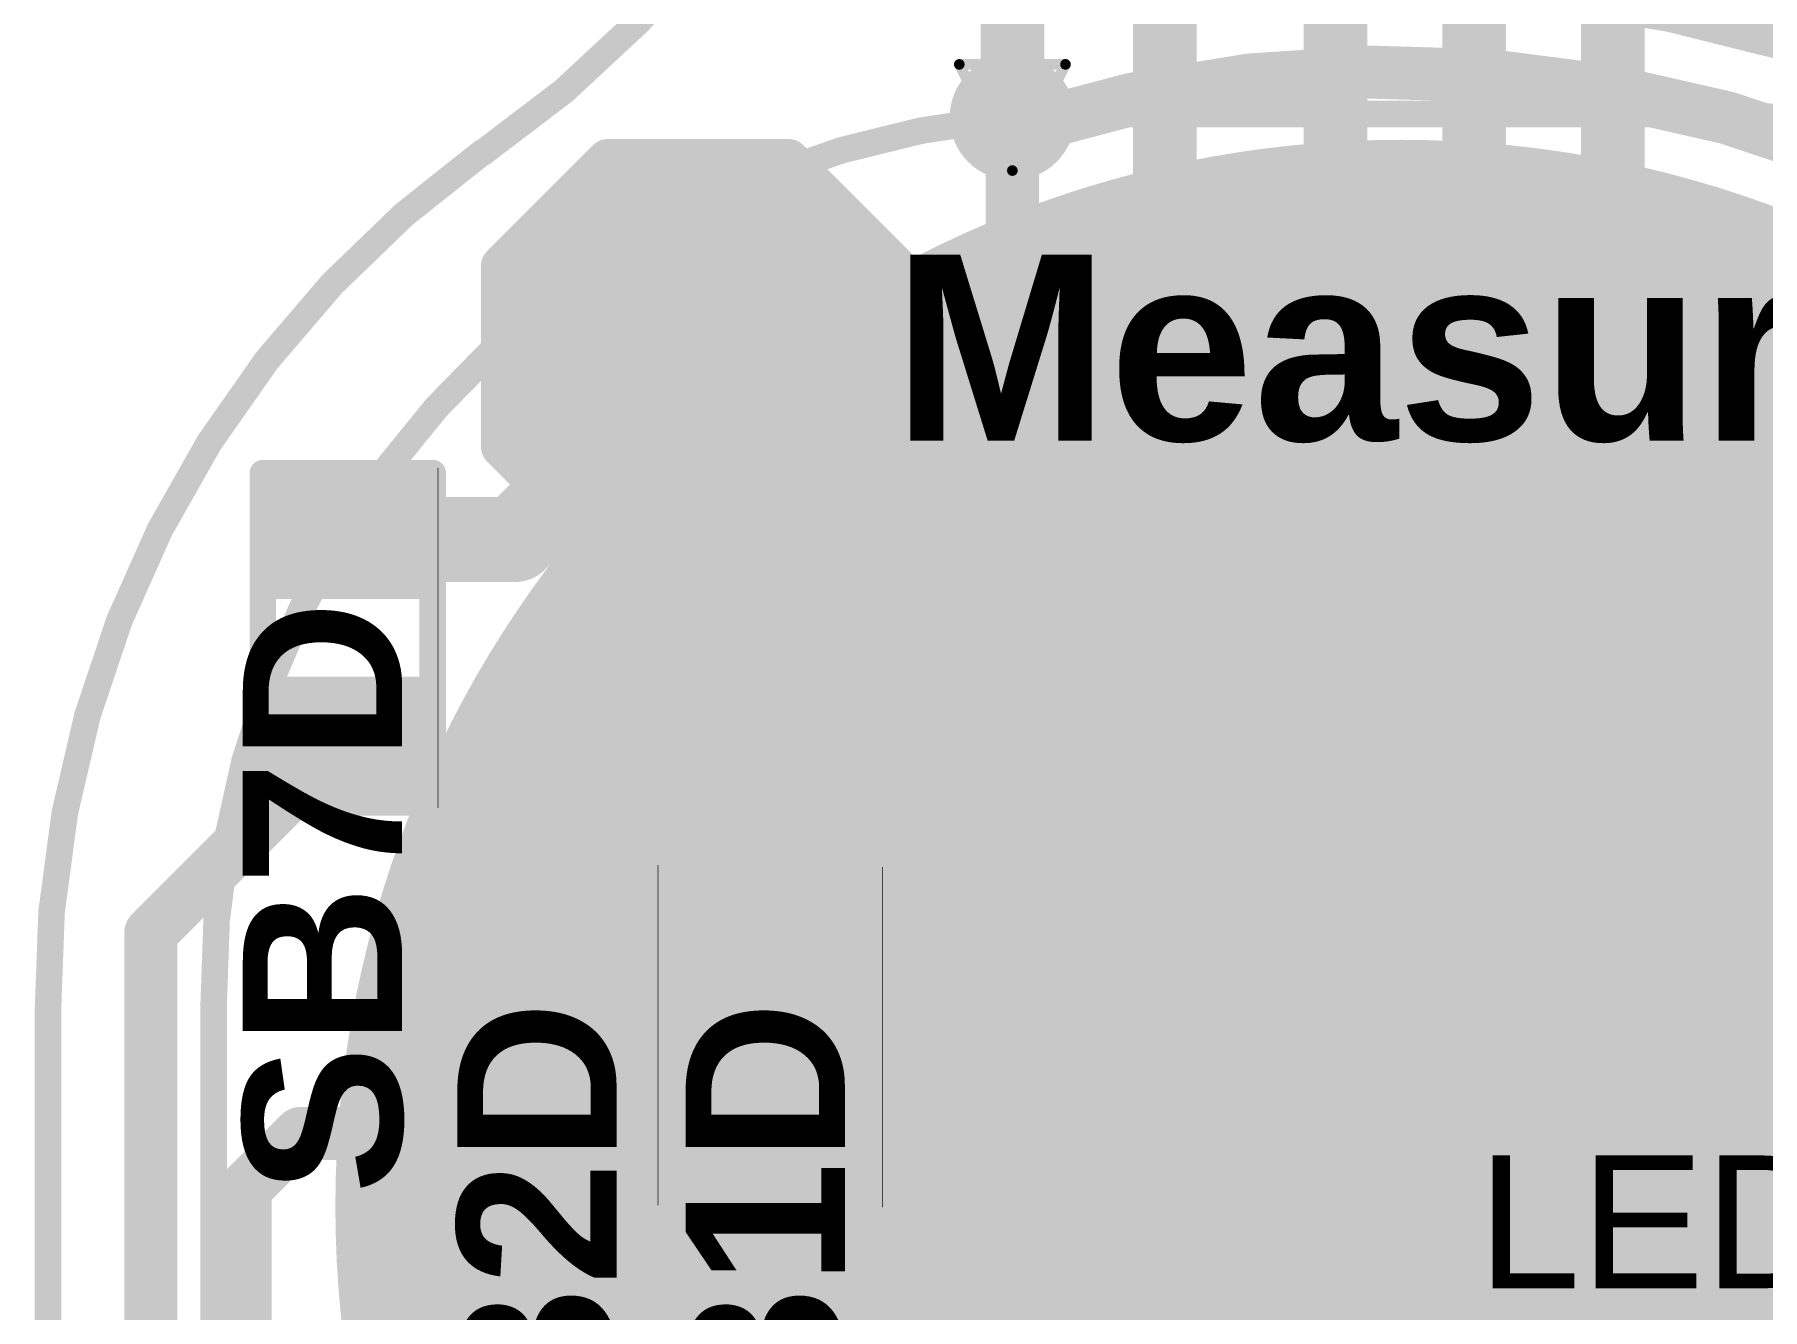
# Model space of a CAD drawing. Header units: inches. Extents: x -4.2 to 12.6, y -6.1 to 3.
# Drawn here: x -0.1086 to 0.2168, y -4.4793 to -4.2392 of the extents above; entities that cross this region are included whole.
import ezdxf

# ---------------------------------------------------------------- set-up
doc = ezdxf.new("R2010")
doc.units = ezdxf.units.IN
doc.header["$MEASUREMENT"] = 0
for name, color, linetype in [('Board Outline', 216, 'Continuous'), ('Bottom Layer', 5, 'Continuous'), ('Bottom Overlay', 54, 'Continuous'), ('Bottom Paste', 16, 'Continuous'), ('Drill Drawing', 1, 'Continuous'), ('Flex_Ribbon Bottom Coverlay', 6, 'Continuous'), ('Flex_Ribbon Top Overlay', 2, 'Continuous'), ('Top Layer', 1, 'Continuous'), ('Top Paste', 8, 'Continuous'), ('Top Solder', 216, 'Continuous'), ('Via Holes', 16, 'Continuous')]:
    doc.layers.add(name, color=color, linetype=linetype)
doc.styles.add('Arial', font='', dxfattribs={"height": 0.2})
doc.styles.add('Arial_Bold', font='', dxfattribs={"height": 0.2})
doc.styles.get('Arial').set_extended_font_data('Arial')
doc.styles.get('Arial_Bold').set_extended_font_data('Arial', bold=True)

# ---------------------------------------------------------------- blocks, each defined once
blk = doc.blocks.new('S______B______0402_60')
at = {"layer": 'Top Layer'}
for points in [[(-0.0275, -0.0125), (-0.0275, 0.0125), (-0.0095, 0.0125), (-0.0095, -0.0125)], [(0.0095, -0.0125), (0.0095, 0.0125), (0.0275, 0.0125), (0.0275, -0.0125)]]:
    blk.add_hatch(color=1, dxfattribs=at).paths.add_polyline_path(points)
at = {"layer": 'Top Paste'}
for points in [[(-0.0275, -0.0125), (-0.0275, 0.0125), (-0.0095, 0.0125), (-0.0095, -0.0125)], [(0.0095, -0.0125), (0.0095, 0.0125), (0.0275, 0.0125), (0.0275, -0.0125)]]:
    blk.add_hatch(color=8, dxfattribs=at).paths.add_polyline_path(points)
at = {"layer": 'Top Solder'}
for points in [[(-0.02967, -0.01467), (-0.02967, 0.01467), (-0.00733, 0.01467), (-0.00733, -0.01467)], [(-0.02967, -0.01467), (-0.02967, 0.01467), (-0.00733, 0.01467), (-0.00733, -0.01467)], [(0.00733, -0.01467), (0.00733, 0.01467), (0.02967, 0.01467), (0.02967, -0.01467)], [(0.00733, -0.01467), (0.00733, 0.01467), (0.02967, 0.01467), (0.02967, -0.01467)]]:
    blk.add_hatch(color=216, dxfattribs=at).paths.add_polyline_path(points)
at = {"layer": 'Flex_Ribbon Top Overlay'}
for points in [[(-0.031, 0.016, 0.005, 0.005, 0), (-0.031, -0.016, 0.005, 0.005, 0)], [(-0.031, 0.016, 0.005, 0.005, 0), (0.031, 0.016, 0.005, 0.005, 0)], [(0.031, 0.016, 0.005, 0.005, 0), (0.031, -0.016, 0.005, 0.005, 0)], [(-0.031, -0.016, 0.005, 0.005, 0), (0.031, -0.016, 0.005, 0.005, 0)], [(-0.032, -0.017, 0.000127, 0.000127, 0), (0.032, -0.017, 0.000127, 0.000127, 0)]]:
    blk.add_lwpolyline(points, format="xyseb", dxfattribs=at)
for points in [[(-0.03225, 0.016, 0.0025, 0.0025, 1), (-0.02975, 0.016, 0.0025, 0.0025, 1)], [(-0.03225, 0.016, 0.0025, 0.0025, 1), (-0.02975, 0.016, 0.0025, 0.0025, 1)], [(0.02975, 0.016, 0.0025, 0.0025, 1), (0.03225, 0.016, 0.0025, 0.0025, 1)], [(0.02975, 0.016, 0.0025, 0.0025, 1), (0.03225, 0.016, 0.0025, 0.0025, 1)], [(-0.03225, -0.016, 0.0025, 0.0025, 1), (-0.02975, -0.016, 0.0025, 0.0025, 1)], [(-0.03225, -0.016, 0.0025, 0.0025, 1), (-0.02975, -0.016, 0.0025, 0.0025, 1)], [(0.02975, -0.016, 0.0025, 0.0025, 1), (0.03225, -0.016, 0.0025, 0.0025, 1)], [(0.02975, -0.016, 0.0025, 0.0025, 1), (0.03225, -0.016, 0.0025, 0.0025, 1)], [(-0.03203, -0.017, 0.0000635, 0.0000635, 1), (-0.03197, -0.017, 0.0000635, 0.0000635, 1)], [(0.03197, -0.017, 0.0000635, 0.0000635, 1), (0.03203, -0.017, 0.0000635, 0.0000635, 1)]]:
    blk.add_lwpolyline(points, format="xyseb", close=True, dxfattribs=at)
blk = doc.blocks.new('S______B______0402_95')
at = {"layer": 'Top Layer'}
for points in [[(-0.0275, -0.0125), (-0.0275, 0.0125), (-0.0095, 0.0125), (-0.0095, -0.0125)], [(0.0095, -0.0125), (0.0095, 0.0125), (0.0275, 0.0125), (0.0275, -0.0125)]]:
    blk.add_hatch(color=1, dxfattribs=at).paths.add_polyline_path(points)
at = {"layer": 'Top Paste'}
for points in [[(-0.0275, -0.0125), (-0.0275, 0.0125), (-0.0095, 0.0125), (-0.0095, -0.0125)], [(0.0095, -0.0125), (0.0095, 0.0125), (0.0275, 0.0125), (0.0275, -0.0125)]]:
    blk.add_hatch(color=8, dxfattribs=at).paths.add_polyline_path(points)
at = {"layer": 'Top Solder'}
for points in [[(-0.02967, -0.01467), (-0.02967, 0.01467), (-0.00733, 0.01467), (-0.00733, -0.01467)], [(-0.02967, -0.01467), (-0.02967, 0.01467), (-0.00733, 0.01467), (-0.00733, -0.01467)], [(0.00733, -0.01467), (0.00733, 0.01467), (0.02967, 0.01467), (0.02967, -0.01467)], [(0.00733, -0.01467), (0.00733, 0.01467), (0.02967, 0.01467), (0.02967, -0.01467)]]:
    blk.add_hatch(color=216, dxfattribs=at).paths.add_polyline_path(points)
at = {"layer": 'Flex_Ribbon Top Overlay'}
for points in [[(-0.031, 0.016, 0.005, 0.005, 0), (-0.031, -0.016, 0.005, 0.005, 0)], [(-0.031, 0.016, 0.005, 0.005, 0), (0.031, 0.016, 0.005, 0.005, 0)], [(0.031, 0.016, 0.005, 0.005, 0), (0.031, -0.016, 0.005, 0.005, 0)], [(-0.031, -0.016, 0.005, 0.005, 0), (0.031, -0.016, 0.005, 0.005, 0)], [(-0.032, -0.017, 0.000127, 0.000127, 0), (0.032, -0.017, 0.000127, 0.000127, 0)]]:
    blk.add_lwpolyline(points, format="xyseb", dxfattribs=at)
for points in [[(-0.03225, 0.016, 0.0025, 0.0025, 1), (-0.02975, 0.016, 0.0025, 0.0025, 1)], [(-0.03225, 0.016, 0.0025, 0.0025, 1), (-0.02975, 0.016, 0.0025, 0.0025, 1)], [(0.02975, 0.016, 0.0025, 0.0025, 1), (0.03225, 0.016, 0.0025, 0.0025, 1)], [(0.02975, 0.016, 0.0025, 0.0025, 1), (0.03225, 0.016, 0.0025, 0.0025, 1)], [(-0.03225, -0.016, 0.0025, 0.0025, 1), (-0.02975, -0.016, 0.0025, 0.0025, 1)], [(-0.03225, -0.016, 0.0025, 0.0025, 1), (-0.02975, -0.016, 0.0025, 0.0025, 1)], [(0.02975, -0.016, 0.0025, 0.0025, 1), (0.03225, -0.016, 0.0025, 0.0025, 1)], [(0.02975, -0.016, 0.0025, 0.0025, 1), (0.03225, -0.016, 0.0025, 0.0025, 1)], [(-0.03203, -0.017, 0.0000635, 0.0000635, 1), (-0.03197, -0.017, 0.0000635, 0.0000635, 1)], [(0.03197, -0.017, 0.0000635, 0.0000635, 1), (0.03203, -0.017, 0.0000635, 0.0000635, 1)]]:
    blk.add_lwpolyline(points, format="xyseb", close=True, dxfattribs=at)
blk = doc.blocks.new('S______B______0402_102')
at = {"layer": 'Top Layer'}
for points in [[(-0.0275, -0.0125), (-0.0275, 0.0125), (-0.0095, 0.0125), (-0.0095, -0.0125)], [(0.0095, -0.0125), (0.0095, 0.0125), (0.0275, 0.0125), (0.0275, -0.0125)]]:
    blk.add_hatch(color=1, dxfattribs=at).paths.add_polyline_path(points)
at = {"layer": 'Top Paste'}
for points in [[(-0.0275, -0.0125), (-0.0275, 0.0125), (-0.0095, 0.0125), (-0.0095, -0.0125)], [(0.0095, -0.0125), (0.0095, 0.0125), (0.0275, 0.0125), (0.0275, -0.0125)]]:
    blk.add_hatch(color=8, dxfattribs=at).paths.add_polyline_path(points)
at = {"layer": 'Top Solder'}
for points in [[(-0.02967, -0.01467), (-0.02967, 0.01467), (-0.00733, 0.01467), (-0.00733, -0.01467)], [(-0.02967, -0.01467), (-0.02967, 0.01467), (-0.00733, 0.01467), (-0.00733, -0.01467)], [(0.00733, -0.01467), (0.00733, 0.01467), (0.02967, 0.01467), (0.02967, -0.01467)], [(0.00733, -0.01467), (0.00733, 0.01467), (0.02967, 0.01467), (0.02967, -0.01467)]]:
    blk.add_hatch(color=216, dxfattribs=at).paths.add_polyline_path(points)
at = {"layer": 'Flex_Ribbon Top Overlay'}
for points in [[(-0.031, 0.016, 0.005, 0.005, 0), (-0.031, -0.016, 0.005, 0.005, 0)], [(-0.031, 0.016, 0.005, 0.005, 0), (0.031, 0.016, 0.005, 0.005, 0)], [(0.031, 0.016, 0.005, 0.005, 0), (0.031, -0.016, 0.005, 0.005, 0)], [(-0.031, -0.016, 0.005, 0.005, 0), (0.031, -0.016, 0.005, 0.005, 0)], [(-0.032, -0.017, 0.000127, 0.000127, 0), (0.032, -0.017, 0.000127, 0.000127, 0)]]:
    blk.add_lwpolyline(points, format="xyseb", dxfattribs=at)
for points in [[(-0.03225, 0.016, 0.0025, 0.0025, 1), (-0.02975, 0.016, 0.0025, 0.0025, 1)], [(-0.03225, 0.016, 0.0025, 0.0025, 1), (-0.02975, 0.016, 0.0025, 0.0025, 1)], [(0.02975, 0.016, 0.0025, 0.0025, 1), (0.03225, 0.016, 0.0025, 0.0025, 1)], [(0.02975, 0.016, 0.0025, 0.0025, 1), (0.03225, 0.016, 0.0025, 0.0025, 1)], [(-0.03225, -0.016, 0.0025, 0.0025, 1), (-0.02975, -0.016, 0.0025, 0.0025, 1)], [(-0.03225, -0.016, 0.0025, 0.0025, 1), (-0.02975, -0.016, 0.0025, 0.0025, 1)], [(0.02975, -0.016, 0.0025, 0.0025, 1), (0.03225, -0.016, 0.0025, 0.0025, 1)], [(0.02975, -0.016, 0.0025, 0.0025, 1), (0.03225, -0.016, 0.0025, 0.0025, 1)], [(-0.03203, -0.017, 0.0000635, 0.0000635, 1), (-0.03197, -0.017, 0.0000635, 0.0000635, 1)], [(0.03197, -0.017, 0.0000635, 0.0000635, 1), (0.03203, -0.017, 0.0000635, 0.0000635, 1)]]:
    blk.add_lwpolyline(points, format="xyseb", close=True, dxfattribs=at)
blk = doc.blocks.new('T__________186')
at = {"layer": 'Top Layer'}
blk.add_hatch(color=1, dxfattribs=at).paths.add_polyline_path([(0.015, 0.03), (-0.015, 0.03), (-0.03, 0.015), (-0.03, -0.015), (-0.015, -0.03), (0.015, -0.03), (0.03, -0.015), (0.03, 0.015)])
at = {"layer": 'Top Paste'}
blk.add_hatch(color=8, dxfattribs=at).paths.add_polyline_path([(0.015, 0.03), (-0.015, 0.03), (-0.03, 0.015), (-0.03, -0.015), (-0.015, -0.03), (0.015, -0.03), (0.03, -0.015), (0.03, 0.015)])
at = {"layer": 'Top Solder'}
blk.add_hatch(color=216, dxfattribs=at).paths.add_polyline_path([(0.017, 0.034), (-0.017, 0.034), (-0.034, 0.017), (-0.034, -0.017), (-0.017, -0.034), (0.017, -0.034), (0.034, -0.017), (0.034, 0.017)])
blk.add_hatch(color=216, dxfattribs=at).paths.add_polyline_path([(0.017, 0.034), (-0.017, 0.034), (-0.034, 0.017), (-0.034, -0.017), (-0.017, -0.034), (0.017, -0.034), (0.034, -0.017), (0.034, 0.017)])
at = {"layer": 'Flex_Ribbon Top Overlay'}
for points in [[(-0.017, 0.037, 0.00787, 0.00787, 0), (-0.037, 0.017, 0.00787, 0.00787, 0)], [(0.017, 0.037, 0.00787, 0.00787, 0), (-0.017, 0.037, 0.00787, 0.00787, 0)], [(0.017, 0.037, 0.00787, 0.00787, 0), (-0.017, 0.037, 0.00787, 0.00787, 0)], [(0.037, 0.017, 0.00787, 0.00787, 0), (0.017, 0.037, 0.00787, 0.00787, 0)], [(-0.037, 0.017, 0.00787, 0.00787, 0), (-0.037, -0.017, 0.00787, 0.00787, 0)], [(0.037, 0.017, 0.00787, 0.00787, 0), (0.037, -0.017, 0.00787, 0.00787, 0)], [(-0.017, -0.037, 0.00787, 0.00787, 0), (-0.037, -0.017, 0.00787, 0.00787, 0)], [(0.037, -0.017, 0.00787, 0.00787, 0), (0.017, -0.037, 0.00787, 0.00787, 0)], [(0.017, -0.037, 0.00787, 0.00787, 0), (-0.017, -0.037, 0.00787, 0.00787, 0)], [(0.017, -0.037, 0.00787, 0.00787, 0), (-0.017, -0.037, 0.00787, 0.00787, 0)]]:
    blk.add_lwpolyline(points, format="xyseb", dxfattribs=at)
for points in [[(-0.01897, 0.037, 0.00394, 0.00394, 1), (-0.01503, 0.037, 0.00394, 0.00394, 1)], [(-0.01897, 0.037, 0.00394, 0.00394, 1), (-0.01503, 0.037, 0.00394, 0.00394, 1)], [(-0.01897, 0.037, 0.00394, 0.00394, 1), (-0.01503, 0.037, 0.00394, 0.00394, 1)], [(0.01503, 0.037, 0.00394, 0.00394, 1), (0.01897, 0.037, 0.00394, 0.00394, 1)], [(0.01503, 0.037, 0.00394, 0.00394, 1), (0.01897, 0.037, 0.00394, 0.00394, 1)], [(0.01503, 0.037, 0.00394, 0.00394, 1), (0.01897, 0.037, 0.00394, 0.00394, 1)], [(-0.03897, 0.017, 0.00394, 0.00394, 1), (-0.03503, 0.017, 0.00394, 0.00394, 1)], [(-0.03897, 0.017, 0.00394, 0.00394, 1), (-0.03503, 0.017, 0.00394, 0.00394, 1)], [(0.03503, 0.017, 0.00394, 0.00394, 1), (0.03897, 0.017, 0.00394, 0.00394, 1)], [(0.03503, 0.017, 0.00394, 0.00394, 1), (0.03897, 0.017, 0.00394, 0.00394, 1)], [(-0.03897, -0.017, 0.00394, 0.00394, 1), (-0.03503, -0.017, 0.00394, 0.00394, 1)], [(-0.03897, -0.017, 0.00394, 0.00394, 1), (-0.03503, -0.017, 0.00394, 0.00394, 1)], [(0.03503, -0.017, 0.00394, 0.00394, 1), (0.03897, -0.017, 0.00394, 0.00394, 1)], [(0.03503, -0.017, 0.00394, 0.00394, 1), (0.03897, -0.017, 0.00394, 0.00394, 1)], [(-0.01897, -0.037, 0.00394, 0.00394, 1), (-0.01503, -0.037, 0.00394, 0.00394, 1)], [(-0.01897, -0.037, 0.00394, 0.00394, 1), (-0.01503, -0.037, 0.00394, 0.00394, 1)], [(-0.01897, -0.037, 0.00394, 0.00394, 1), (-0.01503, -0.037, 0.00394, 0.00394, 1)], [(0.01503, -0.037, 0.00394, 0.00394, 1), (0.01897, -0.037, 0.00394, 0.00394, 1)], [(0.01503, -0.037, 0.00394, 0.00394, 1), (0.01897, -0.037, 0.00394, 0.00394, 1)], [(0.01503, -0.037, 0.00394, 0.00394, 1), (0.01897, -0.037, 0.00394, 0.00394, 1)]]:
    blk.add_lwpolyline(points, format="xyseb", close=True, dxfattribs=at)
blk = doc.blocks.new('_EMG________B_200')
at = {"layer": 'Bottom Layer'}
h = blk.add_hatch(color=5, dxfattribs=at)
edge = h.paths.add_edge_path()
edge.add_arc((0, 0.3932), 0.19685, 0, 360)
at = {"layer": 'Bottom Paste'}
h = blk.add_hatch(color=16, dxfattribs=at)
edge = h.paths.add_edge_path()
edge.add_arc((0, 0.3932), 0.19685, 0, 360)
at = {"layer": 'Flex_Ribbon Bottom Coverlay'}
h = blk.add_hatch(color=6, dxfattribs=at)
edge = h.paths.add_edge_path()
edge.add_arc((0, 0.3932), 0.20085, 0, 360)
h = blk.add_hatch(color=6, dxfattribs=at)
edge = h.paths.add_edge_path()
edge.add_arc((0, 0.3932), 0.20085, 0, 360)
at = {"layer": 'Bottom Overlay'}
for points in [[(-0.22375, 0.43172, 0.005, 0.005, -0.414214), (-0.06026, 0.59892, 0.005, 0.005, 0)], [(-0.06026, 0.59892, 0.005, 0.005, 0), (0.06026, 0.59892, 0.005, 0.005, 0)], [(0.06026, 0.59892, 0.005, 0.005, -0.414214), (0.22375, 0.43172, 0.005, 0.005, 0)], [(-0.22375, -0.43172, 0.005, 0.005, 0), (-0.22375, 0.43172, 0.005, 0.005, 0)]]:
    blk.add_lwpolyline(points, format="xyseb", dxfattribs=at)
for points in [[(-0.06151, 0.59892, 0.0025, 0.0025, 1), (-0.05901, 0.59892, 0.0025, 0.0025, 1)], [(-0.06151, 0.59892, 0.0025, 0.0025, 1), (-0.05901, 0.59892, 0.0025, 0.0025, 1)], [(0.05901, 0.59892, 0.0025, 0.0025, 1), (0.06151, 0.59892, 0.0025, 0.0025, 1)], [(0.05901, 0.59892, 0.0025, 0.0025, 1), (0.06151, 0.59892, 0.0025, 0.0025, 1)], [(-0.225, 0.43172, 0.0025, 0.0025, 1), (-0.2225, 0.43172, 0.0025, 0.0025, 1)], [(-0.225, 0.43172, 0.0025, 0.0025, 1), (-0.2225, 0.43172, 0.0025, 0.0025, 1)]]:
    blk.add_lwpolyline(points, format="xyseb", close=True, dxfattribs=at)

msp = doc.modelspace()

# ---------------------------------------------------------------- hatches: boundary and pattern name
at = {"layer": 'Bottom Layer'}
h = msp.add_hatch(color=5, dxfattribs=at)
edge = h.paths.add_edge_path()
edge.add_arc((0.07552, -4.25479), 0.01181, 0, 360)
at = {"layer": 'Top Layer'}
h = msp.add_hatch(color=1, dxfattribs=at)
edge = h.paths.add_edge_path()
edge.add_arc((0.07552, -4.25479), 0.01181, 0, 360)
msp.add_hatch(color=1, dxfattribs=at).paths.add_polyline_path([(-0.02037, -4.41828), (0.04685, -4.41828), (0.04685, -4.39992), (-0.02037, -4.39992)])
at = {"layer": 'Via Holes'}
h = msp.add_hatch(color=7, dxfattribs=at)
edge = h.paths.add_edge_path()
edge.add_arc((0.07552, -4.25479), 0.00591, 0, 360)

# ---------------------------------------------------------------- linework, layer by layer
at = {"layer": 'Board Outline'}
for points in [[(0.06111, -4.09701, 0.005, 0.005, -0.250069), (-0.02427, -4.26147, 0.005, 0.005, 0)], [(-0.10613, -4.42332, 0.005, 0.005, -0.244175), (-0.02433, -4.26138, 0.005, 0.005, 0)], [(-0.10614, -5.28378, 0.005, 0.005, 0), (-0.10613, -4.42332, 0.005, 0.005, 0)]]:
    msp.add_lwpolyline(points, format="xyseb", dxfattribs=at)
for points in [[(-0.02558, -4.26138, 0.0025, 0.0025, 1), (-0.02308, -4.26138, 0.0025, 0.0025, 1)], [(-0.02552, -4.26147, 0.0025, 0.0025, 1), (-0.02302, -4.26147, 0.0025, 0.0025, 1)], [(-0.10738, -4.42332, 0.0025, 0.0025, 1), (-0.10488, -4.42332, 0.0025, 0.0025, 1)], [(-0.10738, -4.42332, 0.0025, 0.0025, 1), (-0.10488, -4.42332, 0.0025, 0.0025, 1)]]:
    msp.add_lwpolyline(points, format="xyseb", close=True, dxfattribs=at)
at = {"layer": 'Bottom Layer'}
for points in [[(0.10502, -4.23122, 0.01, 0.01, -0.153831), (0.26681, -4.25681, 0.01, 0.01, 0)], [(0.076, -4.2572, 0.01, 0.01, -0.246288), (0.29064, -4.2953, 0.01, 0.01, 0)], [(0.14886, -4.45985, 0.022, 0.022, 0), (0.19479, -4.50578, 0.022, 0.022, 0)]]:
    msp.add_lwpolyline(points, format="xyseb", dxfattribs=at)
for points in [[(0.0735, -4.2572, 0.005, 0.005, 1), (0.0785, -4.2572, 0.005, 0.005, 1)], [(0.14336, -4.45985, 0.011, 0.011, 1), (0.15436, -4.45985, 0.011, 0.011, 1)]]:
    msp.add_lwpolyline(points, format="xyseb", close=True, dxfattribs=at)
at = {"layer": 'Drill Drawing'}
for points in [[(0.06552, -4.24479, 0.002, 0.002, 0), (0.08552, -4.24479, 0.002, 0.002, 0)], [(0.06552, -4.24479, 0.002, 0.002, 0), (0.07552, -4.26479, 0.002, 0.002, 0)], [(0.07552, -4.26479, 0.002, 0.002, 0), (0.08552, -4.24479, 0.002, 0.002, 0)]]:
    msp.add_lwpolyline(points, format="xyseb", dxfattribs=at)
for points in [[(0.06502, -4.24479, 0.001, 0.001, 1), (0.06602, -4.24479, 0.001, 0.001, 1)], [(0.06502, -4.24479, 0.001, 0.001, 1), (0.06602, -4.24479, 0.001, 0.001, 1)], [(0.08502, -4.24479, 0.001, 0.001, 1), (0.08602, -4.24479, 0.001, 0.001, 1)], [(0.08502, -4.24479, 0.001, 0.001, 1), (0.08602, -4.24479, 0.001, 0.001, 1)], [(0.07502, -4.26479, 0.001, 0.001, 1), (0.07602, -4.26479, 0.001, 0.001, 1)], [(0.07502, -4.26479, 0.001, 0.001, 1), (0.07602, -4.26479, 0.001, 0.001, 1)]]:
    msp.add_lwpolyline(points, format="xyseb", close=True, dxfattribs=at)
at = {"layer": 'Top Layer'}
for points in [[(0.1625, -4.46577, 0.012, 0.012, 0), (0.1625, -0.57121, 0.012, 0.012, 0)], [(0.18862, -4.46624, 0.012, 0.012, 0), (0.18862, -0.5724, 0.012, 0.012, 0)], [(0.13636, -4.38302, 0.012, 0.012, 0), (0.13636, -4.18384, 0.012, 0.012, 0)], [(0.10424, -4.3719, 0.012, 0.012, 0), (0.10424, -4.226, 0.012, 0.012, 0)], [(0.07552, -4.25479, 0.012, 0.012, 0), (0.07552, -4.23132, 0.012, 0.012, 0)], [(0.07552, -4.28528, 0.01, 0.01, 0), (0.07552, -4.25479, 0.01, 0.01, 0)], [(0.07552, -4.28528, 0.01, 0.01, -0.414214), (0.06212, -4.29868, 0.01, 0.01, 0)], [(-0.01815, -4.33428, 0.016, 0.016, 0), (0.01635, -4.29978, 0.016, 0.016, 0)], [(0.01635, -4.29978, 0.01, 0.01, 0), (0.04135, -4.29868, 0.01, 0.01, 0)], [(0.04135, -4.29868, 0.01, 0.01, 0), (0.06212, -4.29868, 0.01, 0.01, 0)], [(-0.04965, -4.33428, 0.016, 0.016, 0), (-0.01815, -4.33428, 0.016, 0.016, 0)], [(-0.08676, -4.40839, 0.01, 0.01, 0), (-0.04965, -4.37128, 0.01, 0.01, 0)], [(0.10424, -4.3719, 0.012, 0.012, -0.414214), (0.06665, -4.4095, 0.012, 0.012, 0)], [(0.13636, -4.38302, 0.012, 0.012, -0.414214), (0.07288, -4.4465, 0.012, 0.012, 0)], [(-0.08676, -4.95798, 0.01, 0.01, 0), (-0.08676, -4.40839, 0.01, 0.01, 0)], [(0.03124, -4.4095, 0.012, 0.012, 0), (0.06665, -4.4095, 0.012, 0.012, 0)], [(-0.06896, -4.45652, 0.01, 0.01, 0), (-0.05857, -4.44613, 0.01, 0.01, 0)], [(-0.05857, -4.44613, 0.01, 0.01, 0), (-0.01098, -4.44613, 0.01, 0.01, 0)], [(0.03124, -4.4465, 0.012, 0.012, 0), (0.07288, -4.4465, 0.012, 0.012, 0)], [(-0.06896, -4.58692, 0.01, 0.01, 0), (-0.06896, -4.45652, 0.01, 0.01, 0)], [(0.1625, -4.46577, 0.012, 0.012, -0.384329), (0.11588, -4.50782, 0.012, 0.012, 0)], [(0.18862, -4.46624, 0.012, 0.012, -0.414214), (0.12287, -4.532, 0.012, 0.012, 0)]]:
    msp.add_lwpolyline(points, format="xyseb", dxfattribs=at)
for points in [[(0.07252, -4.25479, 0.006, 0.006, 1), (0.07852, -4.25479, 0.006, 0.006, 1)], [(0.07302, -4.25479, 0.005, 0.005, 1), (0.07802, -4.25479, 0.005, 0.005, 1)], [(0.07302, -4.28528, 0.005, 0.005, 1), (0.07802, -4.28528, 0.005, 0.005, 1)], [(0.07302, -4.28528, 0.005, 0.005, 1), (0.07802, -4.28528, 0.005, 0.005, 1)], [(0.01235, -4.29978, 0.008, 0.008, 1), (0.02035, -4.29978, 0.008, 0.008, 1)], [(0.01385, -4.29978, 0.005, 0.005, 1), (0.01885, -4.29978, 0.005, 0.005, 1)], [(0.03885, -4.29868, 0.005, 0.005, 1), (0.04385, -4.29868, 0.005, 0.005, 1)], [(0.03885, -4.29868, 0.005, 0.005, 1), (0.04385, -4.29868, 0.005, 0.005, 1)], [(0.05962, -4.29868, 0.005, 0.005, 1), (0.06462, -4.29868, 0.005, 0.005, 1)], [(0.05962, -4.29868, 0.005, 0.005, 1), (0.06462, -4.29868, 0.005, 0.005, 1)], [(-0.05365, -4.33428, 0.008, 0.008, 1), (-0.04565, -4.33428, 0.008, 0.008, 1)], [(-0.02215, -4.33428, 0.008, 0.008, 1), (-0.01415, -4.33428, 0.008, 0.008, 1)], [(-0.02215, -4.33428, 0.008, 0.008, 1), (-0.01415, -4.33428, 0.008, 0.008, 1)], [(-0.05215, -4.37128, 0.005, 0.005, 1), (-0.04715, -4.37128, 0.005, 0.005, 1)], [(0.10124, -4.3719, 0.006, 0.006, 1), (0.10724, -4.3719, 0.006, 0.006, 1)], [(0.10124, -4.3719, 0.006, 0.006, 1), (0.10724, -4.3719, 0.006, 0.006, 1)], [(0.13336, -4.38302, 0.006, 0.006, 1), (0.13936, -4.38302, 0.006, 0.006, 1)], [(0.13336, -4.38302, 0.006, 0.006, 1), (0.13936, -4.38302, 0.006, 0.006, 1)], [(-0.08926, -4.40839, 0.005, 0.005, 1), (-0.08426, -4.40839, 0.005, 0.005, 1)], [(-0.08926, -4.40839, 0.005, 0.005, 1), (-0.08426, -4.40839, 0.005, 0.005, 1)], [(0.02824, -4.4095, 0.006, 0.006, 1), (0.03424, -4.4095, 0.006, 0.006, 1)], [(0.06365, -4.4095, 0.006, 0.006, 1), (0.06965, -4.4095, 0.006, 0.006, 1)], [(0.06365, -4.4095, 0.006, 0.006, 1), (0.06965, -4.4095, 0.006, 0.006, 1)], [(-0.06107, -4.44613, 0.005, 0.005, 1), (-0.05607, -4.44613, 0.005, 0.005, 1)], [(-0.06107, -4.44613, 0.005, 0.005, 1), (-0.05607, -4.44613, 0.005, 0.005, 1)], [(-0.01348, -4.44613, 0.005, 0.005, 1), (-0.00848, -4.44613, 0.005, 0.005, 1)], [(0.02824, -4.4465, 0.006, 0.006, 1), (0.03424, -4.4465, 0.006, 0.006, 1)], [(0.06988, -4.4465, 0.006, 0.006, 1), (0.07588, -4.4465, 0.006, 0.006, 1)], [(0.06988, -4.4465, 0.006, 0.006, 1), (0.07588, -4.4465, 0.006, 0.006, 1)], [(-0.07146, -4.45652, 0.005, 0.005, 1), (-0.06646, -4.45652, 0.005, 0.005, 1)], [(-0.07146, -4.45652, 0.005, 0.005, 1), (-0.06646, -4.45652, 0.005, 0.005, 1)], [(0.1595, -4.46577, 0.006, 0.006, 1), (0.1655, -4.46577, 0.006, 0.006, 1)], [(0.1595, -4.46577, 0.006, 0.006, 1), (0.1655, -4.46577, 0.006, 0.006, 1)], [(0.18562, -4.46624, 0.006, 0.006, 1), (0.19162, -4.46624, 0.006, 0.006, 1)], [(0.18562, -4.46624, 0.006, 0.006, 1), (0.19162, -4.46624, 0.006, 0.006, 1)]]:
    msp.add_lwpolyline(points, format="xyseb", close=True, dxfattribs=at)

# ---------------------------------------------------------------- block references
msp.add_blockref('_EMG________B_200', (0.14886, -4.85305))
for name, p, rotation in [('T__________186', (0.01635, -4.29978), 180), ('S______B______0402_60', (-0.04965, -4.35278), 90), ('S______B______0402_95', (-0.00822, -4.42763), 90), ('S______B______0402_102', (0.034, -4.428), 90)]:
    msp.add_blockref(name, p, dxfattribs=dict(rotation=rotation))

# ---------------------------------------------------------------- texts
at = {"layer": 'Flex_Ribbon Top Overlay', "style": 'Arial_Bold'}
for s, height, rotation, p in [('Measure', 0.035, 360, (0.053, -4.31564)), ('SB7D', 0.03, 90, (-0.03942, -4.45758)), ('SB2D', 0.03, 90, (0.00097, -4.53298)), ('SB1D', 0.03, 90, (0.04397, -4.53298))]:
    msp.add_text(s, height=height, rotation=rotation, dxfattribs=at).set_placement(p)
at = {"layer": 'Flex_Ribbon Top Overlay', "style": 'Arial'}
msp.add_text('LED1D', height=0.025, dxfattribs=at).set_placement((0.16312, -4.47528))

doc.saveas('drawing.dxf')
